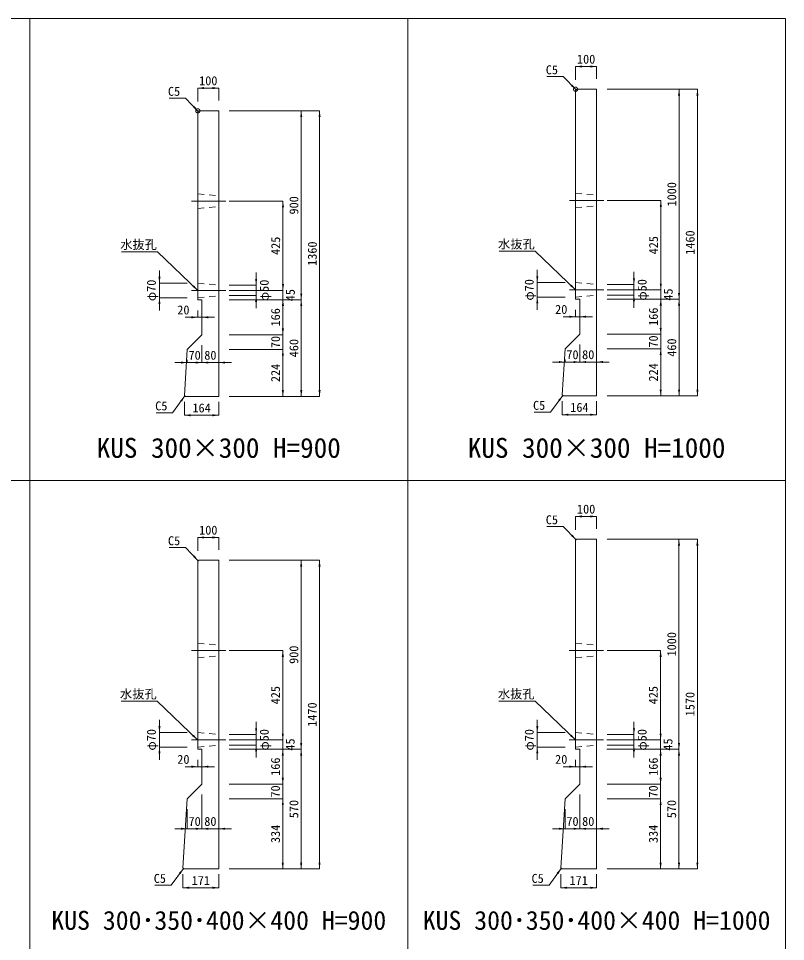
# Model space of a CAD drawing. Units: millimetres at full size, sheet at 1:40. Extents: x 86 to 35886, y -15691 to 10257.
# Drawn here: x 12032 to 15686, y 4604 to 9000 of the extents above; entities that cross this region are included whole.
import ezdxf
from ezdxf.enums import TextEntityAlignment as Align

# ---------------------------------------------------------------- set-up
doc = ezdxf.new("R2010")
doc.units = ezdxf.units.MM
doc.header["$LTSCALE"] = 40
doc.header["$PDMODE"] = 32
doc.header["$PDSIZE"] = 20
doc.linetypes.add('USER1', pattern=[28.575, 19.05, -3.175, 3.175, -3.175])
doc.linetypes.add('USER2', pattern=[1.35, 0.75, -0.6])
for name, color, linetype, lineweight in [('0_2', 7, 'USER1', 5), ('パネックスKUS', 2, 'Continuous', 20), ('図枠', 5, 'Continuous', 13), ('寸法線', 7, 'Continuous', 13), ('引出線', 4, 'Continuous', 13), ('補助線', 8, 'USER1', 13)]:
    doc.layers.add(name, color=color, linetype=linetype, lineweight=lineweight)
doc.layers.add('文字', color=7, linetype='Continuous')
doc.styles.add('ＭＳ ゴシック', font='')
doc.styles.get('ＭＳ ゴシック').set_extended_font_data('MS Gothic')

# ---------------------------------------------------------------- blocks, each defined once
blk = doc.blocks.new('filled_arrow')
at = {"color": 0, "linetype": 'Continuous', "lineweight": -2}
blk.add_solid([(7.5, 1.25), (0, 0), (7.5, -1.25)], dxfattribs=at)

msp = doc.modelspace()

# ---------------------------------------------------------------- linework, layer by layer
at = {"layer": '0_2'}
for p, q in [((14656.31, 8132.69), (14820.02, 8132.69)), ((12856.31, 8130), (13020.02, 8130)), ((12856.31, 7705), (13020.02, 7705)), ((14656.31, 7707.69), (14820.02, 7707.69)), ((12855.92, 5990), (13019.64, 5990)), ((14655.92, 5990), (14819.64, 5990)), ((12855.92, 5565), (13019.64, 5565)), ((14655.92, 5565), (14819.64, 5565))]:
    msp.add_line(p, q, dxfattribs=at)
at = {"layer": 'パネックスKUS'}
for p, q in [((14691.23, 8662.69), (14686.23, 8657.69)), ((14786.23, 8662.69), (14691.23, 8662.69)), ((14786.23, 7202.69), (14786.23, 8662.69)), ((14686.23, 8657.69), (14686.23, 7662.69)), ((12891.23, 8560), (12886.23, 8555)), ((12886.23, 8555), (12886.23, 7660)), ((12986.23, 8560), (12891.23, 8560)), ((12986.23, 7200), (12986.23, 8560)), ((12886.23, 7660), (12906.23, 7660)), ((12906.23, 7660), (12906.23, 7494)), ((14686.23, 7662.69), (14706.23, 7662.69)), ((14706.23, 7662.69), (14706.23, 7496.69)), ((12906.23, 7494), (12836.23, 7424)), ((14706.23, 7496.69), (14636.23, 7426.69)), ((12836.23, 7424), (12822.54, 7204.99)), ((14636.23, 7426.69), (14622.54, 7207.68)), ((12827.23, 7200), (12822.54, 7204.99)), ((12827.23, 7200), (12986.23, 7200)), ((14627.23, 7202.69), (14622.54, 7207.68)), ((14627.23, 7202.69), (14786.23, 7202.69)), ((14691.23, 6520), (14686.23, 6515)), ((14686.23, 6515), (14686.23, 5520)), ((14786.23, 6520), (14691.23, 6520)), ((14786.23, 4950), (14786.23, 6520)), ((12891.23, 6420), (12886.23, 6415)), ((12986.23, 6420), (12891.23, 6420)), ((12986.23, 4950), (12986.23, 6420)), ((12886.23, 6415), (12886.23, 5520)), ((12886.23, 5520), (12906.23, 5520)), ((12906.23, 5520), (12906.23, 5354)), ((14686.23, 5520), (14706.23, 5520)), ((14706.23, 5520), (14706.23, 5354)), ((12906.23, 5354), (12836.23, 5284)), ((14706.23, 5354), (14636.23, 5284)), ((12836.23, 5284), (12815.55, 4954.99)), ((14636.23, 5284), (14615.55, 4954.99)), ((12820.23, 4950), (12815.55, 4954.99)), ((12820.23, 4950), (12986.23, 4950)), ((14620.23, 4950), (14615.55, 4954.99)), ((14620.23, 4950), (14786.23, 4950))]:
    msp.add_line(p, q, dxfattribs=at)
at = {"layer": 'パネックスKUS', "linetype": 'USER2', "lineweight": 5}
for p, q in [((12886.23, 8165), (12986.23, 8155)), ((14686.23, 8167.69), (14786.23, 8157.69)), ((12886.23, 8095), (12986.23, 8105)), ((14686.23, 8097.69), (14786.23, 8107.69)), ((12886.23, 7740), (12986.23, 7730)), ((14686.23, 7742.69), (14786.23, 7732.69)), ((12886.23, 7670), (12986.23, 7680)), ((14686.23, 7672.69), (14786.23, 7682.69)), ((12886.23, 6025), (12986.23, 6015)), ((14686.23, 6025), (14786.23, 6015)), ((12886.23, 5955), (12986.23, 5965)), ((14686.23, 5955), (14786.23, 5965)), ((12886.23, 5600), (12986.23, 5590)), ((14686.23, 5600), (14786.23, 5590)), ((12886.23, 5530), (12986.23, 5540)), ((14686.23, 5530), (14786.23, 5540))]:
    msp.add_line(p, q, dxfattribs=at)
at = {"layer": '図枠'}
for p, q in [((86.23, 9000), (15686.23, 9000)), ((12086.23, 9000), (12086.23, 150)), ((13886.23, 9000), (13886.23, 150)), ((15686.23, 9000), (15686.23, 150)), ((86.23, 6800), (15686.23, 6800))]:
    msp.add_line(p, q, dxfattribs=at)
at = {"layer": '寸法線'}
for p, q in [((14686.23, 8771.24), (14786.23, 8771.24)), ((14686.23, 8707.69), (14686.23, 8771.24)), ((14786.23, 8712.69), (14786.23, 8771.24)), ((12886.23, 8668.55), (12986.23, 8668.55)), ((12886.23, 8605), (12886.23, 8668.55)), ((12986.23, 8610), (12986.23, 8668.55)), ((14836.23, 8662.69), (15266.51, 8662.69)), ((14836.23, 8662.69), (15179.01, 8662.69)), ((15179.01, 7662.69), (15179.01, 8662.69)), ((15266.51, 7202.69), (15266.51, 8662.69)), ((13036.23, 8560), (13466.51, 8560)), ((13036.23, 8560), (13379.01, 8560)), ((13379.01, 7660), (13379.01, 8560)), ((13466.51, 7200), (13466.51, 8560)), ((14836.23, 8132.69), (15092.07, 8132.69)), ((15092.07, 7707.69), (15092.07, 8132.69)), ((13036.23, 8130), (13292.07, 8130)), ((13292.07, 7705), (13292.07, 8130)), ((12703.62, 7610), (12703.62, 7800)), ((13164.15, 7620), (13164.15, 7790)), ((14503.62, 7612.69), (14503.62, 7802.69)), ((14964.15, 7622.69), (14964.15, 7792.69)), ((12836.23, 7740), (12703.62, 7740)), ((13292.07, 7600), (13292.07, 7765)), ((14636.23, 7742.69), (14503.62, 7742.69)), ((15092.07, 7602.69), (15092.07, 7767.69)), ((13036.23, 7730), (13164.15, 7730)), ((13036.23, 7705), (13292.07, 7705)), ((13036.23, 7705), (13292.07, 7705)), ((14836.23, 7732.69), (14964.15, 7732.69)), ((14836.23, 7707.69), (15092.07, 7707.69)), ((14836.23, 7707.69), (15092.07, 7707.69)), ((12836.23, 7670), (12703.62, 7670)), ((13036.23, 7680), (13164.15, 7680)), ((13036.23, 7660), (13291.51, 7660)), ((13036.23, 7660), (13379.01, 7660)), ((13036.23, 7660), (13379.01, 7660)), ((13036.23, 7660), (13292.07, 7660)), ((13291.51, 7660), (13291.51, 7494)), ((13379.01, 7660), (13379.01, 7200)), ((14636.23, 7672.69), (14503.62, 7672.69)), ((14836.23, 7682.69), (14964.15, 7682.69)), ((14836.23, 7662.69), (15091.51, 7662.69)), ((14836.23, 7662.69), (15179.01, 7662.69)), ((14836.23, 7662.69), (15179.01, 7662.69)), ((14836.23, 7662.69), (15092.07, 7662.69)), ((15091.51, 7662.69), (15091.51, 7496.69)), ((15179.01, 7662.69), (15179.01, 7202.69)), ((12886.23, 7610), (12886.23, 7577)), ((12906.23, 7610), (12906.23, 7577)), ((14686.23, 7612.69), (14686.23, 7579.69)), ((14706.23, 7612.69), (14706.23, 7579.69)), ((12826.23, 7577), (12966.23, 7577)), ((14626.23, 7579.69), (14766.23, 7579.69)), ((13291.51, 7554), (13291.51, 7364)), ((15091.51, 7556.69), (15091.51, 7366.69)), ((13036.23, 7494), (13291.51, 7494)), ((13036.23, 7494), (13291.51, 7494)), ((14836.23, 7496.69), (15091.51, 7496.69)), ((14836.23, 7496.69), (15091.51, 7496.69)), ((12906.23, 7444), (12906.23, 7361.38)), ((12906.23, 7444), (12906.23, 7361.38)), ((12986.23, 7444), (12986.23, 7361.38)), ((14706.23, 7446.69), (14706.23, 7364.07)), ((14706.23, 7446.69), (14706.23, 7364.07)), ((14786.23, 7446.69), (14786.23, 7364.07)), ((13036.23, 7424), (13291.51, 7424)), ((13036.23, 7424), (13291.51, 7424)), ((13291.51, 7424), (13291.51, 7200)), ((14836.23, 7426.69), (15091.51, 7426.69)), ((14836.23, 7426.69), (15091.51, 7426.69)), ((15091.51, 7426.69), (15091.51, 7202.69)), ((12966.23, 7361.38), (12776.23, 7361.38)), ((12836.23, 7374), (12836.23, 7361.38)), ((12846.23, 7361.38), (13046.23, 7361.38)), ((14766.23, 7364.07), (14576.23, 7364.07)), ((14636.23, 7376.69), (14636.23, 7364.07)), ((14646.23, 7364.07), (14846.23, 7364.07)), ((12822.23, 7175), (12822.23, 7110.43)), ((12986.23, 7175), (12986.23, 7110.43)), ((13036.23, 7200), (13466.51, 7200)), ((13036.23, 7200), (13291.51, 7200)), ((13036.23, 7200), (13379.01, 7200)), ((14622.23, 7177.69), (14622.23, 7113.12)), ((14786.23, 7177.69), (14786.23, 7113.12)), ((14836.23, 7202.69), (15266.51, 7202.69)), ((14836.23, 7202.69), (15091.51, 7202.69)), ((14836.23, 7202.69), (15179.01, 7202.69)), ((12822.23, 7110.43), (12986.23, 7110.43)), ((14622.23, 7113.12), (14786.23, 7113.12)), ((14686.23, 6628.55), (14786.23, 6628.55)), ((14686.23, 6565), (14686.23, 6628.55)), ((14786.23, 6570), (14786.23, 6628.55)), ((12886.23, 6528.55), (12986.23, 6528.55)), ((12886.23, 6465), (12886.23, 6528.55)), ((12986.23, 6470), (12986.23, 6528.55)), ((14836.23, 6520), (15266.13, 6520)), ((14836.23, 6520), (15178.63, 6520)), ((15178.63, 5520), (15178.63, 6520)), ((15266.13, 4950), (15266.13, 6520)), ((13036.23, 6420), (13466.13, 6420)), ((13036.23, 6420), (13378.63, 6420)), ((13378.63, 5520), (13378.63, 6420)), ((13466.13, 4950), (13466.13, 6420)), ((13036.23, 5990), (13291.13, 5990)), ((13291.13, 5565), (13291.13, 5990)), ((14836.23, 5990), (15091.13, 5990)), ((15091.13, 5565), (15091.13, 5990)), ((12703.62, 5470), (12703.62, 5660)), ((13164.15, 5480), (13164.15, 5650)), ((14503.62, 5470), (14503.62, 5660)), ((14964.15, 5480), (14964.15, 5650)), ((12836.23, 5600), (12703.62, 5600)), ((13036.23, 5590), (13164.15, 5590)), ((13291.13, 5460), (13291.13, 5625)), ((14636.23, 5600), (14503.62, 5600)), ((14836.23, 5590), (14964.15, 5590)), ((15091.13, 5460), (15091.13, 5625)), ((13035.28, 5565), (13291.13, 5565)), ((13036.23, 5565), (13291.13, 5565)), ((13036.23, 5540), (13164.15, 5540)), ((14835.28, 5565), (15091.13, 5565)), ((14836.23, 5565), (15091.13, 5565)), ((14836.23, 5540), (14964.15, 5540)), ((12836.23, 5530), (12703.62, 5530)), ((13035.28, 5520), (13291.13, 5520)), ((13036.23, 5520), (13378.63, 5520)), ((13036.23, 5520), (13291.13, 5520)), ((13036.23, 5520), (13378.63, 5520)), ((13291.13, 5520), (13291.13, 5354)), ((13378.63, 5520), (13378.63, 4950)), ((14636.23, 5530), (14503.62, 5530)), ((14835.28, 5520), (15091.13, 5520)), ((14836.23, 5520), (15178.63, 5520)), ((14836.23, 5520), (15091.13, 5520)), ((14836.23, 5520), (15178.63, 5520)), ((15091.13, 5520), (15091.13, 5354)), ((15178.63, 5520), (15178.63, 4950)), ((12886.23, 5470), (12886.23, 5437)), ((12906.23, 5470), (12906.23, 5437)), ((14686.23, 5470), (14686.23, 5437)), ((14706.23, 5470), (14706.23, 5437)), ((12826.23, 5437), (12966.23, 5437)), ((13291.13, 5414), (13291.13, 5224)), ((14626.23, 5437), (14766.23, 5437)), ((15091.13, 5414), (15091.13, 5224)), ((13036.23, 5354), (13291.13, 5354)), ((13036.23, 5354), (13291.13, 5354)), ((14836.23, 5354), (15091.13, 5354)), ((14836.23, 5354), (15091.13, 5354)), ((12906.23, 5304), (12906.23, 5141.41)), ((12906.23, 5304), (12906.23, 5141.41)), ((12986.23, 5304), (12986.23, 5141.41)), ((13036.23, 5284), (13291.13, 5284)), ((13036.23, 5284), (13291.13, 5284)), ((13291.13, 5284), (13291.13, 4950)), ((14706.23, 5304), (14706.23, 5141.41)), ((14706.23, 5304), (14706.23, 5141.41)), ((14786.23, 5304), (14786.23, 5141.41)), ((14836.23, 5284), (15091.13, 5284)), ((14836.23, 5284), (15091.13, 5284)), ((15091.13, 5284), (15091.13, 4950)), ((12836.23, 5234), (12836.23, 5141.41)), ((14636.23, 5234), (14636.23, 5141.41)), ((12966.23, 5141.41), (12776.23, 5141.41)), ((12846.23, 5141.41), (13046.23, 5141.41)), ((14766.23, 5141.41), (14576.23, 5141.41)), ((14646.23, 5141.41), (14846.23, 5141.41)), ((12815.23, 4925), (12815.23, 4860.43)), ((12986.23, 4925), (12986.23, 4860.43)), ((13036.23, 4950), (13466.13, 4950)), ((13036.23, 4950), (13378.63, 4950)), ((13036.23, 4950), (13291.13, 4950)), ((14615.23, 4925), (14615.23, 4860.43)), ((14786.23, 4925), (14786.23, 4860.43)), ((14836.23, 4950), (15266.13, 4950)), ((14836.23, 4950), (15178.63, 4950)), ((14836.23, 4950), (15091.13, 4950)), ((12815.23, 4860.43), (12986.23, 4860.43)), ((14615.23, 4860.43), (14786.23, 4860.43))]:
    msp.add_line(p, q, dxfattribs=at)
at = {"layer": '引出線'}
for points in [[(14688.73, 8660.19), (14627.24, 8722.9), (14549.47, 8722.9)], [(12888.73, 8557.5), (12827.24, 8620.21), (12749.47, 8620.21)], [(12886.23, 7705), (12693.77, 7888.45), (12522.03, 7888.45)], [(14686.23, 7707.69), (14493.77, 7891.14), (14322.03, 7891.14)], [(12824.89, 7202.5), (12766.46, 7122.23), (12688.69, 7122.23)], [(14624.89, 7205.19), (14566.46, 7124.93), (14488.69, 7124.93)], [(14688.73, 6517.5), (14627.24, 6580.21), (14549.47, 6580.21)], [(12888.73, 6417.5), (12827.24, 6480.21), (12749.47, 6480.21)], [(12885.28, 5565), (12692.82, 5748.45), (12521.08, 5748.45)], [(14685.28, 5565), (14492.82, 5748.45), (14321.08, 5748.45)], [(12817.89, 4952.5), (12759.46, 4872.23), (12681.69, 4872.23)], [(14617.89, 4952.5), (14559.46, 4872.23), (14481.69, 4872.23)]]:
    msp.add_lwpolyline(points, dxfattribs=at)
at = {"layer": '補助線'}
for p in [(14686.23, 8662.69), (12886.23, 8560)]:
    msp.add_point(p, dxfattribs=at)

# ---------------------------------------------------------------- block references
at = {"layer": '寸法線', "xscale": 4, "yscale": 4}
for p in [(14686.23, 8771.24), (12886.23, 8668.55), (12906.23, 7577), (14706.23, 7579.69), (12906.23, 7361.38), (12986.23, 7361.38), (14706.23, 7364.07), (14786.23, 7364.07), (12822.23, 7110.43), (14622.23, 7113.12), (14686.23, 6628.55), (12886.23, 6528.55), (12906.23, 5437), (14706.23, 5437), (12906.23, 5141.41), (12986.23, 5141.41), (14706.23, 5141.41), (14786.23, 5141.41), (12815.23, 4860.43), (14615.23, 4860.43)]:
    msp.add_blockref('filled_arrow', p, dxfattribs=at)
for p, rotation in [((14786.23, 8771.24), 180), ((12986.23, 8668.55), 180), ((15179.01, 8662.69), 270), ((15266.51, 8662.69), 270), ((13379.01, 8560), 270), ((13466.51, 8560), 270), ((15092.07, 8132.69), 270), ((13292.07, 8130), 270), ((12703.62, 7740), 90), ((13164.15, 7730), 90), ((14503.62, 7742.69), 90), ((14964.15, 7732.69), 90), ((15092.07, 7707.69), 90), ((15092.07, 7707.69), 90), ((13292.07, 7705), 90), ((13292.07, 7705), 90), ((15179.01, 7662.69), 90), ((12703.62, 7670), 270), ((13164.15, 7680), 270), ((13291.51, 7660), 270), ((13292.07, 7660), 270), ((13379.01, 7660), 90), ((13379.01, 7660), 270), ((14503.62, 7672.69), 270), ((14964.15, 7682.69), 270), ((15091.51, 7662.69), 270), ((15092.07, 7662.69), 270), ((15179.01, 7662.69), 270), ((12886.23, 7577), 180), ((14686.23, 7579.69), 180), ((13291.51, 7494), 90), ((13291.51, 7494), 90), ((15091.51, 7496.69), 90), ((15091.51, 7496.69), 90), ((13291.51, 7424), 270), ((13291.51, 7424), 270), ((15091.51, 7426.69), 270), ((15091.51, 7426.69), 270), ((12836.23, 7361.38), 180), ((12906.23, 7361.38), 180), ((14636.23, 7364.07), 180), ((14706.23, 7364.07), 180), ((13291.51, 7200), 90), ((13379.01, 7200), 90), ((13466.51, 7200), 90), ((15091.51, 7202.69), 90), ((15179.01, 7202.69), 90), ((15266.51, 7202.69), 90), ((12986.23, 7110.43), 180), ((14786.23, 7113.12), 180), ((14786.23, 6628.55), 180), ((12986.23, 6528.55), 180), ((15178.63, 6520), 270), ((15266.13, 6520), 270), ((13378.63, 6420), 270), ((13466.13, 6420), 270), ((13291.13, 5990), 270), ((15091.13, 5990), 270), ((12703.62, 5600), 90), ((14503.62, 5600), 90), ((13164.15, 5590), 90), ((13291.13, 5565), 90), ((13291.13, 5565), 90), ((14964.15, 5590), 90), ((15091.13, 5565), 90), ((15091.13, 5565), 90), ((13164.15, 5540), 270), ((13378.63, 5520), 90), ((14964.15, 5540), 270), ((15178.63, 5520), 90), ((12703.62, 5530), 270), ((13291.13, 5520), 270), ((13291.13, 5520), 270), ((13378.63, 5520), 270), ((14503.62, 5530), 270), ((15091.13, 5520), 270), ((15091.13, 5520), 270), ((15178.63, 5520), 270), ((12886.23, 5437), 180), ((14686.23, 5437), 180), ((13291.13, 5354), 90), ((13291.13, 5354), 90), ((15091.13, 5354), 90), ((15091.13, 5354), 90), ((13291.13, 5284), 270), ((13291.13, 5284), 270), ((15091.13, 5284), 270), ((15091.13, 5284), 270), ((12836.23, 5141.41), 180), ((12906.23, 5141.41), 180), ((14636.23, 5141.41), 180), ((14706.23, 5141.41), 180), ((13291.13, 4950), 90), ((13378.63, 4950), 90), ((13466.13, 4950), 90), ((15091.13, 4950), 90), ((15178.63, 4950), 90), ((15266.13, 4950), 90), ((12986.23, 4860.43), 180), ((14786.23, 4860.43), 180)]:
    msp.add_blockref('filled_arrow', p, dxfattribs=dict(at, rotation=rotation))
at = {"layer": '引出線', "xscale": 4, "yscale": 4}
for p, rotation in [((14688.73, 8660.19), 134.4), ((12888.73, 8557.5), 134.4), ((12886.23, 7705), 136.4), ((14686.23, 7707.69), 136.4), ((12824.89, 7202.5), 233.9), ((14624.89, 7205.19), 233.9), ((14688.73, 6517.5), 134.4), ((12888.73, 6417.5), 134.4), ((12885.28, 5565), 136.4), ((14685.28, 5565), 136.4), ((12817.89, 4952.5), 233.9), ((14617.89, 4952.5), 233.9)]:
    msp.add_blockref('filled_arrow', p, dxfattribs=dict(at, rotation=rotation))

# ---------------------------------------------------------------- texts
at = {"layer": '寸法線', "style": 'ＭＳ ゴシック'}
for s, p in [('100', (14736.23, 8806.24)), ('100', (12936.23, 8703.55)), ('20', (12817.64, 7612)), ('20', (14617.64, 7614.69)), ('70', (12871.23, 7396.38)), ('80', (12946.23, 7396.38)), ('70', (14671.23, 7399.07)), ('80', (14746.23, 7399.07)), ('164', (12904.23, 7145.43)), ('164', (14704.23, 7148.12)), ('100', (14736.23, 6663.55)), ('100', (12936.23, 6563.55)), ('20', (12817.64, 5472)), ('20', (14617.64, 5472)), ('70', (12871.23, 5176.41)), ('80', (12946.23, 5176.41)), ('70', (14671.23, 5176.41)), ('80', (14746.23, 5176.41)), ('171', (12900.73, 4895.43)), ('171', (14700.73, 4895.43))]:
    msp.add_text(s, height=42.72, dxfattribs=at).set_placement(p, align=Align.MIDDLE_CENTER)
for s, p in [('1000', (15144.01, 8162.69)), ('900', (13344.01, 8110)), ('425', (13257.07, 7917.5)), ('425', (15057.07, 7920.19)), ('1460', (15231.51, 7932.69)), ('1360', (13431.51, 7880)), ('φ70', (12664.96, 7705)), ('φ50', (13202.81, 7705)), ('φ70', (14464.96, 7707.69)), ('φ50', (15002.81, 7707.69)), ('45', (13327.07, 7682.5)), ('45', (15127.07, 7685.19)), ('166', (13256.51, 7577)), ('166', (15056.51, 7579.69)), ('70', (13256.51, 7459)), ('70', (15056.51, 7461.69)), ('460', (15144.01, 7432.69)), ('460', (13344.01, 7430)), ('224', (13256.51, 7312)), ('224', (15056.51, 7314.69)), ('1000', (15143.63, 6020)), ('900', (13343.63, 5970)), ('425', (13256.13, 5777.5)), ('425', (15056.13, 5777.5)), ('1570', (15231.13, 5735)), ('1470', (13431.13, 5685)), ('φ70', (12664.96, 5565)), ('φ50', (13202.81, 5565)), ('φ70', (14464.96, 5565)), ('φ50', (15002.81, 5565)), ('45', (13326.13, 5542.5)), ('45', (15126.13, 5542.5)), ('166', (13256.13, 5437)), ('166', (15056.13, 5437)), ('70', (13256.13, 5319)), ('70', (15056.13, 5319)), ('570', (13343.63, 5235)), ('570', (15143.63, 5235)), ('334', (13256.13, 5117)), ('334', (15056.13, 5117))]:
    msp.add_text(s, height=42.72, rotation=90, dxfattribs=at).set_placement(p, align=Align.MIDDLE_CENTER)
at = {"layer": '引出線', "style": 'ＭＳ ゴシック'}
for s, p in [('C5', (14602.24, 8776.9)), ('C5', (12802.24, 8674.21)), ('水抜孔', (12691.52, 7944.73)), ('水抜孔', (14491.52, 7947.42)), ('C5', (12741.46, 7176.23)), ('C5', (14541.46, 7178.93)), ('C5', (14602.24, 6634.21)), ('C5', (12802.24, 6534.21)), ('水抜孔', (12690.57, 5804.73)), ('水抜孔', (14490.57, 5804.73)), ('C5', (12734.46, 4926.23)), ('C5', (14534.46, 4926.23))]:
    msp.add_text(s, height=42.72, dxfattribs=at).set_placement(p, align=Align.TOP_RIGHT)
at = {"layer": '文字', "style": 'ＭＳ ゴシック'}
for s, height, p in [('KUS 300×300 H=900', 94.94, (12986.23, 6955.22)), ('KUS 300×300 H=1000', 94.94, (14786.23, 6955.22)), ('KUS 300･350･400×400 H=900', 90.19, (12986.23, 4705.22)), ('KUS 300･350･400×400 H=1000', 90.19, (14786.23, 4705.22))]:
    msp.add_text(s, height=height, dxfattribs=at).set_placement(p, align=Align.MIDDLE_CENTER)

doc.saveas('drawing.dxf')
